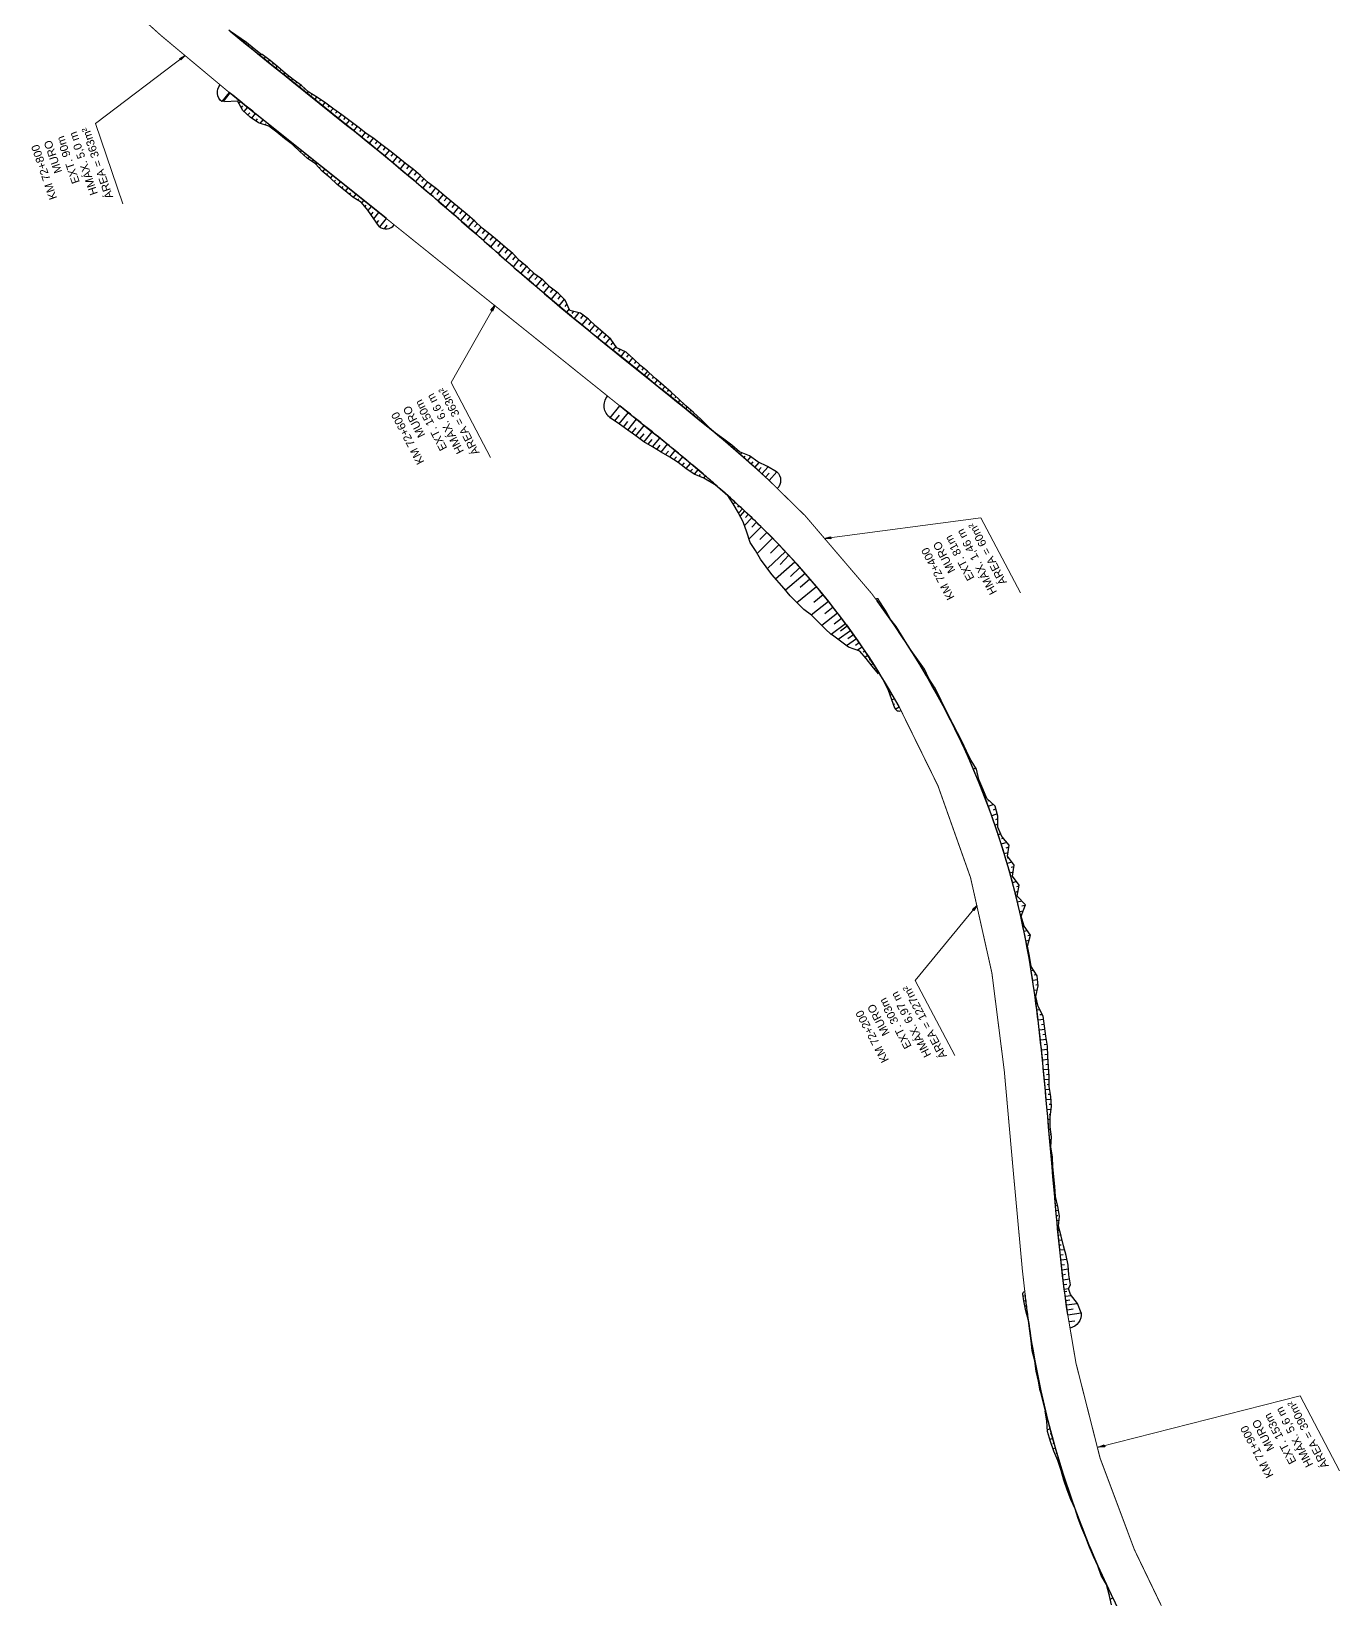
# Model space of a CAD drawing. Header units: metres. Extents: x 288738 to 324331, y 7399322 to 7465117.
# Drawn here: x 301276 to 301930, y 7442102 to 7442886 of the extents above; entities that cross this region are included whole.
import ezdxf

# ---------------------------------------------------------------- set-up
doc = ezdxf.new("R2010")
doc.units = ezdxf.units.M
doc.header["$LTSCALE"] = 10
for name, color, linetype in [('F-HZ-ATERRO-TALUDE', 110, 'Continuous'), ('F-HZ-MUROS', 210, 'Continuous'), ('F-HZ-PIANO-CORTE', 10, 'Continuous'), ('F-HZ-TALUDE', 2, 'Continuous')]:
    doc.layers.add(name, color=color, linetype=linetype)
doc.layers.add('U-HZ-TEXTO-MUROS', color=2, linetype='Continuous', lineweight=0)
doc.styles.add('ARIAL', font='arial.ttf')
doc.styles.add('DIM', font='arial.ttf', dxfattribs={"width": 0.8})
doc.dimstyles.new('U-1_2000', dxfattribs={"dimscale": 2, "dimtxt": 1.5, "dimasz": 0.75, "dimexe": 0.75, "dimexo": 0.75, "dimgap": 0.25, "dimtad": 1, "dimzin": 4, "dimtxsty": 'DIM', "dimblk": 'ARCHTICK', "dimcen": 0.7, "dimdle": 0.75, "dimclrd": 256, "dimclre": 256, "dimclrt": 256, "dimaunit": 1, "dimadec": 3, "dimazin": 2, "dimtfac": 1, "dimtofl": 0, "dimtmove": 0, "dimatfit": 3, "dimldrblk": 'CLOSEDBLANK', "dimfxl": 0, "dimtolj": 1, "dimtzin": 0, "dimlwd": -1, "dimlwe": -1, "dimarcsym": 0})

# ---------------------------------------------------------------- blocks, each defined once
blk = doc.blocks.new('_ArchTick')
at = {"color": 0, "linetype": 'ByBlock', "const_width": 0.15}
blk.add_lwpolyline([(-0.5, -0.5), (0.5, 0.5)], dxfattribs=at)

msp = doc.modelspace()

# ---------------------------------------------------------------- linework, layer by layer
at = {"layer": 'F-HZ-ATERRO-TALUDE', "linetype": 'Continuous', "lineweight": -3}
for p, q in [((301623.029, 7442681.123), (301623.374, 7442681.528)), ((301624.925, 7442679.505), (301625.153, 7442679.77)), ((301626.818, 7442677.879), (301627.336, 7442678.481)), ((301628.707, 7442676.246), (301628.978, 7442676.558)), ((301630.543, 7442674.647), (301631.355, 7442675.577)), ((301632.324, 7442673.086), (301632.991, 7442673.844)), ((301634.126, 7442671.497), (301635.872, 7442673.469)), ((301635.972, 7442669.855), (301636.952, 7442670.954)), ((301637.796, 7442668.223), (301640.043, 7442670.722)), ((301639.573, 7442666.615), (301640.924, 7442668.104)), ((301641.348, 7442665.003), (301644.493, 7442668.444)), ((301644.888, 7442661.745), (301648.843, 7442665.998)), ((301643.129, 7442663.364), (301644.893, 7442665.278)), ((301622.357, 7442655.869), (301622.337, 7442655.847)), ((301624.224, 7442654.207), (301624.219, 7442654.202)), ((301626.078, 7442652.53), (301625.859, 7442652.288)), ((301627.932, 7442650.853), (301627.05, 7442649.887)), ((301629.771, 7442649.159), (301629.067, 7442648.395)), ((301631.609, 7442647.465), (301629.676, 7442645.386)), ((301632.698, 7442646.443), (301630.405, 7442643.991)), ((301636.332, 7442643.009), (301632.656, 7442639.157)), ((301634.521, 7442644.732), (301633.071, 7442643.197)), ((301640.91, 7442638.58), (301634.963, 7442632.516)), ((301638.632, 7442640.806), (301636.25, 7442638.343)), ((301643.794, 7442635.725), (301640.304, 7442632.232)), ((301646.651, 7442632.844), (301638.93, 7442625.263)), ((301649.875, 7442629.523), (301645.614, 7442625.434)), ((301653.061, 7442626.166), (301644.057, 7442617.723)), ((301654.765, 7442624.336), (301650.502, 7442619.615)), ((301662.901, 7442615.278), (301653.172, 7442606.805)), ((301660.345, 7442618.192), (301655.659, 7442613.716)), ((301665.373, 7442612.42), (301660.468, 7442608.201)), ((301671.993, 7442604.462), (301667.34, 7442600.69)), ((301674.579, 7442601.241), (301665.952, 7442594.393)), ((301679.172, 7442595.332), (301671.241, 7442589.276)), ((301676.888, 7442598.297), (301672.75, 7442595.075)), ((301698.862, 7442601.594), (301699.663, 7442602.185)), ((301699.344, 7442600.939), (301700.033, 7442601.445)), ((301700.808, 7442598.921), (301701.11, 7442599.141)), ((301702.273, 7442596.903), (301702.792, 7442597.276)), ((301683.17, 7442590.018), (301676.034, 7442584.755)), ((301681.182, 7442592.684), (301677.39, 7442589.837)), ((301683.977, 7442588.914), (301680.573, 7442586.421)), ((301685.65, 7442586.609), (301679.491, 7442582.165)), ((301688.55, 7442582.536), (301683.605, 7442579.061)), ((301687.107, 7442584.577), (301684.324, 7442582.595)), ((301689.981, 7442580.486), (301688.045, 7442579.144)), ((301691.4, 7442578.427), (301689.031, 7442576.807)), ((301692.804, 7442576.359), (301692.017, 7442575.828)), ((301694.198, 7442574.283), (301692.875, 7442573.403)), ((301695.575, 7442572.197), (301695.018, 7442571.831)), ((301696.943, 7442570.105), (301696.009, 7442569.5)), ((301698.294, 7442568.001), (301697.935, 7442567.772)), ((301699.637, 7442565.892), (301699.152, 7442565.587)), ((301786.106, 7442321.63), (301786.619, 7442321.675)), ((301786.322, 7442319.14), (301786.552, 7442319.16)), ((301787.409, 7442306.687), (301787.846, 7442306.726)), ((301787.628, 7442304.197), (301787.832, 7442304.215)), ((301787.848, 7442301.725), (301788.524, 7442301.785)), ((301788.069, 7442299.257), (301788.576, 7442299.303)), ((301788.294, 7442296.776), (301789.513, 7442296.887)), ((301788.52, 7442294.291), (301789.215, 7442294.355)), ((301788.749, 7442291.835), (301789.805, 7442291.933)), ((301788.979, 7442289.388), (301789.276, 7442289.416)), ((301789.214, 7442286.936), (301790.026, 7442287.014)), ((301789.452, 7442284.48), (301790.066, 7442284.54)), ((301789.697, 7442282.016), (301791.283, 7442282.175)), ((301789.945, 7442279.548), (301790.908, 7442279.647)), ((301790.199, 7442277.094), (301792.544, 7442277.338)), ((301790.456, 7442274.641), (301791.85, 7442274.789)), ((301790.724, 7442272.164), (301793.769, 7442272.496)), ((301790.996, 7442269.678), (301792.616, 7442269.859)), ((301791.279, 7442267.188), (301794.511, 7442267.557)), ((301791.566, 7442264.696), (301793.147, 7442264.881)), ((301791.864, 7442262.205), (301795.061, 7442262.59)), ((301792.166, 7442259.713), (301793.795, 7442259.915)), ((301792.437, 7442257.524), (301794.639, 7442257.802)), ((301792.592, 7442256.321), (301793.781, 7442256.473)), ((301792.904, 7442253.927), (301795.83, 7442254.313)), ((301793.193, 7442251.782), (301795.283, 7442252.064)), ((301793.484, 7442249.628), (301798.917, 7442250.379)), ((301793.832, 7442247.18), (301796.879, 7442247.614)), ((301794.184, 7442244.711), (301800.902, 7442245.695)), ((301774.619, 7442241.844), (301774.513, 7442241.829)), ((301774.67, 7442241.493), (301774.563, 7442241.478)), ((301775.032, 7442239.02), (301774.954, 7442239.008)), ((301775.396, 7442236.546), (301775.192, 7442236.515)), ((301794.668, 7442241.216), (301797.715, 7442241.649)), ((301775.781, 7442234.076), (301775.651, 7442234.055)), ((301776.167, 7442231.606), (301775.85, 7442231.554)), ((301776.577, 7442229.14), (301776.354, 7442229.102)), ((301776.987, 7442226.674), (301776.412, 7442226.574)), ((301777.423, 7442224.212), (301777.221, 7442224.176)), ((301777.859, 7442221.75), (301777.626, 7442221.707)), ((301778.321, 7442219.294), (301778.166, 7442219.264)), ((301778.784, 7442216.837), (301778.383, 7442216.758)), ((301779.272, 7442214.385), (301779.086, 7442214.348)), ((301779.763, 7442211.934), (301779.432, 7442211.865)), ((301780.277, 7442209.487), (301780.096, 7442209.449)), ((301780.794, 7442207.041), (301780.391, 7442206.953)), ((301783.609, 7442194.863), (301783.397, 7442194.81)), ((301784.208, 7442192.435), (301783.621, 7442192.287)), ((301785.451, 7442187.593), (301784.035, 7442187.219)), ((301784.825, 7442190.013), (301784.348, 7442189.89)), ((301786.747, 7442182.763), (301785.316, 7442182.37)), ((301786.094, 7442185.177), (301785.331, 7442184.971)), ((301787.416, 7442180.355), (301786.748, 7442180.167)), ((301788.096, 7442177.949), (301786.857, 7442177.594)), ((301788.79, 7442175.547), (301788.276, 7442175.397)), ((301789.496, 7442173.149), (301788.775, 7442172.934)), ((301790.216, 7442170.755), (301789.943, 7442170.672)), ((301790.949, 7442168.365), (301790.446, 7442168.209)), ((301791.694, 7442165.978), (301791.441, 7442165.898)), ((301792.453, 7442163.596), (301791.887, 7442163.414)), ((301793.223, 7442161.218), (301792.922, 7442161.119)), ((301794.009, 7442158.845), (301793.403, 7442158.643)), ((301794.805, 7442156.475), (301794.52, 7442156.378)), ((301795.617, 7442154.11), (301795.155, 7442153.951)), ((301796.438, 7442151.749), (301796.268, 7442151.689)), ((301797.276, 7442149.394), (301797.093, 7442149.328)), ((301798.122, 7442147.041), (301798.079, 7442147.026)), ((301798.986, 7442144.695), (301798.843, 7442144.642)), ((301799.857, 7442142.352), (301799.76, 7442142.316)), ((301800.747, 7442140.016), (301800.537, 7442139.936)), ((301801.643, 7442137.682), (301801.532, 7442137.639)), ((301802.559, 7442135.356), (301802.352, 7442135.274)), ((301803.479, 7442133.031), (301803.383, 7442132.993)), ((301804.422, 7442130.716), (301804.237, 7442130.641))]:
    msp.add_line(p, q, dxfattribs=at)
for points in [[(301648.211, 7442612.449), (301657.748, 7442621.087)], [(301658.87, 7442600.641), (301668.572, 7442608.629)]]:
    msp.add_lwpolyline(points, dxfattribs=at)
at = {"layer": 'F-HZ-MUROS', "linetype": 'Continuous', "lineweight": -3, "const_width": 0.5}
for points in [[(301375.133, 7442855.639), (301341.034, 7442884.118), (301307.224, 7442914.585)], [(301570.248, 7442699.044), (301535.728, 7442726.736), (301496.726, 7442758.022), (301457.747, 7442789.338), (301453.47, 7442792.769)], [(301698.862, 7442601.594), (301696.212, 7442605.147), (301662.999, 7442644.016), (301644.888, 7442661.745)], [(301772.878, 7442255.048), (301771.519, 7442266.909), (301766.91, 7442316.947), (301762.468, 7442366.641), (301756.268, 7442415.573), (301745.604, 7442463.196), (301729.304, 7442509.133), (301709.861, 7442548.706)], [(301840.999, 7442099.168), (301827.522, 7442127.184), (301810.352, 7442173.004), (301798.31, 7442220.43), (301794.184, 7442244.711)]]:
    msp.add_lwpolyline(points, dxfattribs=at)
at = {"layer": 'F-HZ-PIANO-CORTE'}
for p, q in [((301380.83, 7442882.598), (301380.674, 7442882.407)), ((301382.891, 7442881.171), (301382.456, 7442880.635)), ((301384.888, 7442879.664), (301384.641, 7442879.361)), ((301386.844, 7442878.109), (301386.337, 7442877.483)), ((301388.808, 7442876.563), (301388.544, 7442876.237)), ((301390.777, 7442875.024), (301390.224, 7442874.339)), ((301391.136, 7442874.859), (301390.522, 7442874.098)), ((301393.193, 7442873.428), (301392.831, 7442872.979)), ((301395.175, 7442871.905), (301394.416, 7442870.962)), ((301397.111, 7442870.324), (301396.738, 7442869.859)), ((301399.036, 7442868.728), (301398.313, 7442867.829)), ((301400.941, 7442867.109), (301400.602, 7442866.687)), ((301402.843, 7442865.485), (301402.212, 7442864.699)), ((301404.784, 7442863.909), (301404.473, 7442863.522)), ((301406.735, 7442862.346), (301406.112, 7442861.569)), ((301375.151, 7442855.662), (301371.432, 7442851.053)), ((301375.498, 7442855.382), (301372.091, 7442851.159)), ((301408.78, 7442860.9), (301408.421, 7442860.452)), ((301410.848, 7442859.482), (301410.011, 7442858.44)), ((301412.751, 7442857.859), (301412.356, 7442857.367)), ((301414.614, 7442856.187), (301413.911, 7442855.311)), ((301416.666, 7442854.749), (301416.263, 7442854.248)), ((301379.971, 7442850.28), (301380.704, 7442851.192)), ((301381.196, 7442848.101), (301381.854, 7442848.92)), ((301382.644, 7442846.098), (301384.369, 7442848.247)), ((301418.763, 7442853.367), (301417.811, 7442852.181)), ((301420.865, 7442851.993), (301420.313, 7442851.305)), ((301422.969, 7442850.62), (301421.71, 7442849.052)), ((301424.988, 7442849.142), (301424.324, 7442848.315)), ((301426.988, 7442847.639), (301425.61, 7442845.923)), ((301429.01, 7442846.165), (301428.285, 7442845.261)), ((301384.486, 7442844.407), (301385.4, 7442845.546)), ((301386.394, 7442842.799), (301388.259, 7442845.123)), ((301388.424, 7442841.339), (301389.315, 7442842.45)), ((301390.583, 7442840.144), (301392.103, 7442842.039)), ((301392.98, 7442839.435), (301393.444, 7442840.013)), ((301395.302, 7442838.574), (301395.74, 7442839.12)), ((301431.037, 7442844.697), (301429.51, 7442842.793)), ((301433.047, 7442843.206), (301432.253, 7442842.217)), ((301435.051, 7442841.71), (301433.409, 7442839.664)), ((301437.063, 7442840.223), (301436.21, 7442839.16)), ((301439.077, 7442838.737), (301437.306, 7442836.53)), ((301397.308, 7442837.082), (301397.498, 7442837.319)), ((301399.297, 7442835.568), (301399.637, 7442835.993)), ((301401.211, 7442833.96), (301401.399, 7442834.194)), ((301403.136, 7442832.366), (301403.536, 7442832.864)), ((301405.11, 7442830.832), (301405.298, 7442831.066)), ((301441.053, 7442837.206), (301440.151, 7442836.082)), ((301443.021, 7442835.664), (301441.193, 7442833.386)), ((301445.049, 7442834.196), (301444.091, 7442833.003)), ((301447.09, 7442832.746), (301445.072, 7442830.231)), ((301449.092, 7442831.246), (301448.05, 7442829.947)), ((301407.054, 7442829.262), (301407.434, 7442829.736)), ((301408.869, 7442827.544), (301409.123, 7442827.86)), ((301410.697, 7442825.838), (301411.322, 7442826.617)), ((301412.575, 7442824.188), (301412.922, 7442824.621)), ((301414.489, 7442822.584), (301415.216, 7442823.491)), ((301451.084, 7442829.734), (301448.942, 7442827.065)), ((301453.078, 7442828.225), (301451.975, 7442826.851)), ((301455.072, 7442826.716), (301452.803, 7442823.888)), ((301457.031, 7442825.163), (301455.88, 7442823.729)), ((301458.981, 7442823.599), (301456.654, 7442820.7)), ((301416.561, 7442821.186), (301416.86, 7442821.559)), ((301418.56, 7442819.704), (301419.099, 7442820.376)), ((301420.214, 7442817.829), (301420.617, 7442818.332)), ((301421.908, 7442815.996), (301422.945, 7442817.289)), ((301423.842, 7442814.412), (301424.368, 7442815.068)), ((301460.941, 7442822.047), (301459.758, 7442820.574)), ((301462.903, 7442820.498), (301460.497, 7442817.5)), ((301464.866, 7442818.952), (301463.64, 7442817.424)), ((301466.831, 7442817.406), (301464.331, 7442814.291)), ((301468.754, 7442815.809), (301467.499, 7442814.245)), ((301425.756, 7442812.805), (301426.844, 7442814.161)), ((301427.559, 7442811.074), (301428.173, 7442811.838)), ((301429.384, 7442809.367), (301430.729, 7442811.043)), ((301431.343, 7442807.813), (301432.011, 7442808.646)), ((301433.294, 7442806.251), (301434.629, 7442807.914)), ((301470.667, 7442814.2), (301468.155, 7442811.07)), ((301472.391, 7442812.659), (301471.154, 7442811.118)), ((301474.266, 7442811.003), (301471.825, 7442807.961)), ((301476.222, 7442809.448), (301474.976, 7442807.895)), ((301478.21, 7442807.932), (301475.631, 7442804.719)), ((301435.197, 7442804.63), (301435.887, 7442805.49)), ((301437.132, 7442803.053), (301438.524, 7442804.787)), ((301439.268, 7442801.753), (301439.863, 7442802.495)), ((301441.343, 7442800.382), (301442.389, 7442801.686)), ((301442.968, 7442798.482), (301443.636, 7442799.316)), ((301480.102, 7442806.298), (301478.816, 7442804.696)), ((301481.96, 7442804.621), (301479.428, 7442801.466)), ((301483.887, 7442803.03), (301482.605, 7442801.433)), ((301485.84, 7442801.472), (301483.216, 7442798.202)), ((301487.764, 7442799.878), (301486.435, 7442798.222)), ((301444.576, 7442796.57), (301446.217, 7442798.614)), ((301446.008, 7442794.521), (301447.048, 7442795.817)), ((301447.44, 7442792.471), (301449.96, 7442795.611)), ((301448.872, 7442790.422), (301449.912, 7442791.718)), ((301450.357, 7442788.446), (301453.692, 7442792.591)), ((301489.676, 7442798.269), (301486.995, 7442794.928)), ((301491.584, 7442796.655), (301490.232, 7442794.971)), ((301493.49, 7442795.039), (301490.764, 7442791.643)), ((301495.395, 7442793.423), (301494.02, 7442791.709)), ((301497.301, 7442791.807), (301494.524, 7442788.347)), ((301452.669, 7442787.503), (301454.065, 7442789.242)), ((301499.139, 7442790.107), (301497.769, 7442788.401)), ((301500.949, 7442788.373), (301498.275, 7442785.04)), ((301502.88, 7442786.79), (301501.513, 7442785.086)), ((301504.858, 7442785.265), (301502.016, 7442781.723)), ((301506.798, 7442783.693), (301505.342, 7442781.879)), ((301508.723, 7442782.102), (301505.757, 7442778.406)), ((301510.63, 7442780.488), (301509.131, 7442778.62)), ((301512.53, 7442778.866), (301509.507, 7442775.099)), ((301514.438, 7442777.253), (301512.912, 7442775.351)), ((301516.349, 7442775.643), (301513.267, 7442771.803)), ((301518.149, 7442773.896), (301516.65, 7442772.027)), ((301519.904, 7442772.092), (301517.035, 7442768.517)), ((301521.777, 7442770.434), (301520.35, 7442768.656)), ((301523.697, 7442768.835), (301520.814, 7442765.242)), ((301525.538, 7442767.137), (301524.122, 7442765.373)), ((301527.345, 7442765.397), (301524.601, 7442761.978)), ((301529.299, 7442763.839), (301527.899, 7442762.095)), ((301531.313, 7442762.357), (301528.398, 7442758.725)), ((301533.17, 7442760.678), (301531.735, 7442758.89)), ((301534.96, 7442758.916), (301532.205, 7442755.482)), ((301536.882, 7442757.318), (301535.497, 7442755.592)), ((301538.859, 7442755.789), (301536.02, 7442752.251)), ((301540.703, 7442754.093), (301539.317, 7442752.367)), ((301542.49, 7442752.326), (301539.845, 7442749.031)), ((301543.845, 7442750.022), (301542.803, 7442748.723)), ((301545.017, 7442747.489), (301543.679, 7442745.822)), ((301547.234, 7442746.258), (301546.417, 7442745.24)), ((301549.894, 7442745.579), (301547.523, 7442742.623)), ((301552.059, 7442744.283), (301550.754, 7442742.656)), ((301554.015, 7442742.726), (301551.375, 7442739.436)), ((301555.896, 7442741.076), (301554.601, 7442739.462)), ((301557.745, 7442739.386), (301555.237, 7442736.26)), ((301559.619, 7442737.726), (301558.395, 7442736.202)), ((301561.502, 7442736.079), (301559.107, 7442733.095)), ((301563.391, 7442734.439), (301562.219, 7442732.978)), ((301565.283, 7442732.803), (301562.987, 7442729.941)), ((301566.876, 7442730.793), (301565.903, 7442729.581)), ((301568.341, 7442728.624), (301566.876, 7442726.798)), ((301570.414, 7442727.212), (301569.619, 7442726.222)), ((301572.744, 7442726.122), (301570.773, 7442723.666)), ((301574.749, 7442724.626), (301573.736, 7442723.363)), ((301576.615, 7442722.957), (301574.673, 7442720.536)), ((301578.467, 7442721.27), (301577.545, 7442720.121)), ((301580.312, 7442719.575), (301578.572, 7442717.407)), ((301582.189, 7442717.919), (301581.355, 7442716.881)), ((301584.079, 7442716.28), (301582.472, 7442714.278)), ((301585.28, 7442715.22), (301583.72, 7442713.276)), ((301587.155, 7442713.561), (301586.412, 7442712.636)), ((301589.027, 7442711.899), (301587.62, 7442710.146)), ((301590.894, 7442710.23), (301590.231, 7442709.405)), ((301592.77, 7442708.573), (301591.518, 7442707.015)), ((301594.666, 7442706.94), (301594.066, 7442706.194)), ((301596.546, 7442705.286), (301595.413, 7442703.88)), ((301565.506, 7442692.974), (301570.346, 7442699.006)), ((301598.392, 7442703.59), (301597.875, 7442702.95)), ((301600.241, 7442701.898), (301599.303, 7442700.739)), ((301602.096, 7442700.214), (301601.671, 7442699.689)), ((301603.949, 7442698.527), (301603.186, 7442697.589)), ((301567.784, 7442691.477), (301570.123, 7442694.392)), ((301570.031, 7442689.932), (301574.584, 7442695.605)), ((301572.162, 7442688.4), (301574.395, 7442691.181)), ((301574.29, 7442686.865), (301578.673, 7442692.32)), ((301605.796, 7442696.834), (301605.46, 7442696.422)), ((301607.646, 7442695.144), (301607.061, 7442694.428)), ((301609.501, 7442693.46), (301609.247, 7442693.152)), ((301611.334, 7442691.751), (301610.925, 7442691.255)), ((301613.114, 7442689.979), (301612.982, 7442689.82)), ((301576.338, 7442685.424), (301578.48, 7442688.088)), ((301578.385, 7442683.982), (301582.573, 7442689.182)), ((301580.403, 7442682.507), (301582.462, 7442685.059)), ((301582.426, 7442681.038), (301586.47, 7442686.04)), ((301584.577, 7442679.765), (301586.487, 7442682.122)), ((301586.728, 7442678.491), (301590.324, 7442682.916)), ((301614.923, 7442688.243), (301614.775, 7442688.066)), ((301616.809, 7442686.601), (301616.752, 7442686.533)), ((301588.858, 7442677.182), (301590.555, 7442679.264)), ((301590.989, 7442675.875), (301594.178, 7442679.775)), ((301593.143, 7442674.605), (301594.619, 7442676.404)), ((301595.296, 7442673.334), (301598.011, 7442676.631)), ((301597.402, 7442671.987), (301598.666, 7442673.515)), ((301599.504, 7442670.634), (301601.849, 7442673.457)), ((301601.5, 7442669.129), (301602.636, 7442670.49)), ((301603.499, 7442667.629), (301605.695, 7442670.245)), ((301605.556, 7442666.207), (301606.58, 7442667.421)), ((301607.632, 7442664.822), (301609.505, 7442667.029)), ((301609.943, 7442663.867), (301610.632, 7442664.674)), ((301612.252, 7442662.91), (301613.132, 7442663.935)), ((301614.413, 7442661.652), (301614.704, 7442661.989)), ((301616.573, 7442660.394), (301616.855, 7442660.718)), ((301705.664, 7442592.178), (301705.624, 7442592.15)), ((301707.219, 7442590.213), (301707.131, 7442590.152)), ((301708.725, 7442588.212), (301708.456, 7442588.029)), ((301710.067, 7442586.099), (301709.958, 7442586.026)), ((301711.397, 7442583.98), (301711.238, 7442583.875)), ((301712.68, 7442581.831), (301712.643, 7442581.806)), ((301719.676, 7442571.456), (301719.285, 7442571.217)), ((301721.149, 7442569.421), (301720.862, 7442569.248)), ((301722.623, 7442567.384), (301721.866, 7442566.934)), ((301723.644, 7442565.079), (301723.387, 7442564.928)), ((301703.539, 7442558.995), (301703.666, 7442559.071)), ((301704.631, 7442556.745), (301705.079, 7442557.012)), ((301724.663, 7442562.776), (301724.395, 7442562.621)), ((301726.02, 7442560.67), (301725.827, 7442560.56)), ((301727.394, 7442558.571), (301726.873, 7442558.279)), ((301727.751, 7442557.984), (301727.207, 7442557.679)), ((301705.468, 7442554.39), (301705.895, 7442554.641)), ((301706.3, 7442552.033), (301707.569, 7442552.766)), ((301707.118, 7442549.717), (301707.546, 7442549.968)), ((301708.014, 7442547.405), (301709.953, 7442548.517)), ((301728.955, 7442555.789), (301728.687, 7442555.641)), ((301730.136, 7442553.581), (301729.626, 7442553.303)), ((301731.17, 7442551.295), (301730.99, 7442551.198)), ((301732.211, 7442549.014), (301731.993, 7442548.899)), ((301733.332, 7442546.778), (301733.241, 7442546.731)), ((301734.455, 7442544.543), (301734.308, 7442544.467)), ((301735.622, 7442542.33), (301735.53, 7442542.284)), ((301736.788, 7442540.117), (301736.569, 7442540.007)), ((301737.881, 7442537.867), (301737.777, 7442537.816)), ((301738.974, 7442535.617), (301738.776, 7442535.521)), ((301740.167, 7442533.415), (301740.01, 7442533.34)), ((301741.366, 7442531.214), (301740.929, 7442531.008)), ((301742.379, 7442528.924), (301742.179, 7442528.832)), ((301743.372, 7442526.627), (301743.028, 7442526.47)), ((301744.538, 7442524.408), (301744.295, 7442524.299)), ((301745.734, 7442522.199), (301745.073, 7442521.908)), ((301746.981, 7442520.011), (301746.526, 7442519.813)), ((301748.242, 7442517.824), (301747.064, 7442517.321)), ((301748.993, 7442515.42), (301748.514, 7442515.219)), ((301749.588, 7442512.954), (301748.999, 7442512.711)), ((301750.465, 7442510.608), (301750.204, 7442510.502)), ((301751.451, 7442508.306), (301750.88, 7442508.078)), ((301752.406, 7442505.991), (301752.102, 7442505.872)), ((301753.346, 7442503.67), (301752.705, 7442503.423)), ((301754.999, 7442501.619), (301754.297, 7442501.353)), ((301757.084, 7442499.717), (301754.475, 7442498.747)), ((301758.965, 7442495.044), (301756.189, 7442494.05)), ((301758.33, 7442497.493), (301756.834, 7442496.947)), ((301759.284, 7442489.829), (301757.847, 7442489.333)), ((301759.268, 7442492.483), (301758.146, 7442492.088)), ((301759.776, 7442487.346), (301759.216, 7442487.157)), ((301760.766, 7442485.033), (301759.449, 7442484.597)), ((301763.799, 7442480.735), (301760.994, 7442479.841)), ((301762.077, 7442482.822), (301761.153, 7442482.522)), ((301764.71, 7442478.382), (301763.228, 7442477.92)), ((301764.376, 7442475.647), (301762.482, 7442475.068)), ((301766.321, 7442470.981), (301763.913, 7442470.277)), ((301764.72, 7442473.128), (301763.963, 7442472.902)), ((301766.887, 7442465.917), (301765.288, 7442465.47)), ((301767.311, 7442468.649), (301765.961, 7442468.263)), ((301766.992, 7442463.344), (301766.474, 7442463.203)), ((301768.619, 7442461.184), (301766.604, 7442460.647)), ((301769.317, 7442456.177), (301767.864, 7442455.808)), ((301769.805, 7442458.897), (301768.526, 7442458.563)), ((301769.243, 7442453.574), (301768.86, 7442453.479)), ((301771.27, 7442451.487), (301769.065, 7442450.955)), ((301771.92, 7442446.478), (301770.209, 7442446.087)), ((301772.947, 7442449.299), (301771.298, 7442448.911)), ((301771.022, 7442443.707), (301770.893, 7442443.678)), ((301771.686, 7442441.291), (301771.294, 7442441.206)), ((301772.376, 7442438.879), (301772.099, 7442438.821)), ((301773.984, 7442436.652), (301772.32, 7442436.313)), ((301774.852, 7442431.709), (301773.292, 7442431.408)), ((301775.601, 7442434.415), (301774.21, 7442434.139)), ((301774.063, 7442429.009), (301773.914, 7442428.981)), ((301774.51, 7442426.548), (301774.212, 7442426.494)), ((301775.036, 7442424.101), (301774.846, 7442424.067)), ((301775.414, 7442421.627), (301775.08, 7442421.57)), ((301775.775, 7442419.151), (301775.638, 7442419.128)), ((301777.106, 7442416.832), (301775.901, 7442416.638)), ((301779.103, 7442412.068), (301776.676, 7442411.698)), ((301778.598, 7442414.53), (301777.448, 7442414.35)), ((301779.401, 7442409.574), (301778.225, 7442409.4)), ((301779.003, 7442406.981), (301777.408, 7442406.752)), ((301778.425, 7442404.37), (301778.094, 7442404.324)), ((301778.703, 7442401.882), (301778.1, 7442401.8)), ((301779.248, 7442399.43), (301778.84, 7442399.376)), ((301780.284, 7442397.04), (301778.755, 7442396.843)), ((301782.128, 7442392.217), (301779.375, 7442391.882)), ((301781.501, 7442394.667), (301780.286, 7442394.515)), ((301782.842, 7442387.249), (301779.963, 7442386.917)), ((301782.51, 7442389.736), (301781.092, 7442389.568)), ((301783.151, 7442384.76), (301781.7, 7442384.596)), ((301783.505, 7442382.276), (301780.524, 7442381.948)), ((301784.082, 7442377.294), (301781.058, 7442376.977)), ((301783.882, 7442379.794), (301782.338, 7442379.629)), ((301784.332, 7442372.281), (301781.569, 7442372.003)), ((301784.182, 7442374.785), (301782.749, 7442374.637)), ((301784.51, 7442369.781), (301783.164, 7442369.648)), ((301784.694, 7442367.282), (301782.06, 7442367.027)), ((301784.961, 7442362.277), (301782.534, 7442362.05)), ((301784.881, 7442364.784), (301783.59, 7442364.662)), ((301785.204, 7442357.272), (301782.995, 7442357.071)), ((301785.869, 7442352.308), (301783.444, 7442352.091)), ((301784.969, 7442359.764), (301783.867, 7442359.662)), ((301785.601, 7442354.796), (301784.411, 7442354.689)), ((301785.91, 7442347.289), (301783.885, 7442347.111)), ((301785.546, 7442344.746), (301784.825, 7442344.683)), ((301786.044, 7442349.812), (301784.855, 7442349.706)), ((301785.416, 7442342.225), (301784.321, 7442342.13)), ((301785.659, 7442337.227), (301784.755, 7442337.149)), ((301785.463, 7442339.72), (301785, 7442339.68)), ((301785.985, 7442332.237), (301785.188, 7442332.168)), ((301785.969, 7442334.745), (301785.47, 7442334.702)), ((301785.78, 7442329.71), (301785.592, 7442329.693)), ((301771.831, 7442254.057), (301772.412, 7442254.131)), ((301772.235, 7442251.59), (301773.299, 7442251.729)), ((301772.739, 7442249.141), (301773.179, 7442249.2)), ((301773.242, 7442246.692), (301773.939, 7442246.789)), ((301807.258, 7442123.354), (301807.357, 7442123.397)), ((301808.348, 7442121.104), (301808.449, 7442121.148)), ((301809.397, 7442118.837), (301809.421, 7442118.848)), ((301810.204, 7442116.471), (301810.459, 7442116.585)), ((301811.051, 7442114.123), (301811.263, 7442114.219)), ((301812.293, 7442111.954), (301812.515, 7442112.055)), ((301813.517, 7442109.776), (301813.536, 7442109.785)), ((301814.212, 7442107.375), (301814.611, 7442107.563)), ((301814.907, 7442104.973), (301815.286, 7442105.155)), ((301815.432, 7442102.529), (301816.726, 7442103.157))]:
    msp.add_line(p, q, dxfattribs=at)
at = {"layer": 'F-HZ-TALUDE', "linetype": 'Continuous', "lineweight": -3}
for p, q in [((301372.771, 7442851.27), (301371.432, 7442851.053)), ((301655.522, 7442604.002), (301652.489, 7442607.62)), ((301786.814, 7442318.68), (301786.49, 7442323.67))]:
    msp.add_line(p, q, dxfattribs=at)
for points in [[(301644.895, 7442661.739), (301642.485, 7442663.967), (301640.064, 7442666.179), (301637.632, 7442668.376), (301635.19, 7442670.559), (301632.74, 7442672.728), (301630.28, 7442674.883), (301627.813, 7442677.026), (301625.338, 7442679.156), (301622.856, 7442681.275), (301620.369, 7442683.383), (301617.875, 7442685.481), (301615.377, 7442687.568), (301612.874, 7442689.647), (301610.367, 7442691.717), (301607.857, 7442693.779), (301605.343, 7442695.834), (301602.828, 7442697.882), (301600.311, 7442699.925), (301597.792, 7442701.962), (301595.273, 7442703.994), (301592.755, 7442706.021), (301590.236, 7442708.046), (301587.717, 7442710.068), (301585.2, 7442712.088), (301569.601, 7442724.606, -0.0126794), (301502.188, 7442781.572, 0.0126794), (301434.038, 7442839.16), (301403.398, 7442863.747), (301400.795, 7442865.836), (301398.194, 7442867.924), (301395.597, 7442870.011), (301393.003, 7442872.098), (301390.417, 7442874.183), (301387.833, 7442876.27), (301385.254, 7442878.359), (301382.68, 7442880.45), (301380.112, 7442882.544), (301377.551, 7442884.641), (301374.997, 7442886.741)], [(301453.482, 7442792.785), (301388.161, 7442845.202, -0.0003333), (301377.757, 7442853.562, -0.0003333), (301375.151, 7442855.662, -0.0003333)], [(301709.88, 7442548.714, 0.065355), (301647.445, 7442632.042, 0.0055879), (301640.782, 7442638.713, 0.0052126), (301633.465, 7442645.731, 0.0044398), (301626.587, 7442652.076, 0.0040451), (301618.897, 7442658.933, 0.0032453), (301611.936, 7442664.96, 0.002842), (301603.878, 7442671.767, 0.0020318), (301597.094, 7442677.385, 0.0016258), (301588.536, 7442684.368, 0.000813), (301583.375, 7442688.537, 0.0004065), (301572.996, 7442696.88), (301570.268, 7442699.069)], [(301794.184, 7442244.711), (301794.056, 7442245.58), (301793.631, 7442248.56), (301793.22, 7442251.544), (301792.822, 7442254.532), (301792.437, 7442257.524), (301792.064, 7442260.519), (301791.703, 7442263.518), (301791.352, 7442266.52), (301791.011, 7442269.525), (301790.68, 7442272.533), (301790.358, 7442275.545), (301790.044, 7442278.559), (301789.738, 7442281.577), (301789.439, 7442284.597), (301789.146, 7442287.619), (301788.859, 7442290.645), (301788.577, 7442293.672), (301788.299, 7442296.703), (301788.025, 7442299.735), (301787.754, 7442302.773), (301787.485, 7442305.809), (301787.219, 7442308.849), (301786.953, 7442311.89), (301786.688, 7442314.933), (301784.606, 7442338.856), (301784.326, 7442342.071), (301784.045, 7442345.287), (301783.763, 7442348.506), (301783.477, 7442351.729), (301783.188, 7442354.953), (301782.895, 7442358.179), (301782.596, 7442361.407), (301782.292, 7442364.636), (301781.981, 7442367.868), (301781.662, 7442371.101), (301781.335, 7442374.335), (301780.999, 7442377.571), (301780.652, 7442380.809), (301780.294, 7442384.047), (301779.925, 7442387.287), (301779.543, 7442390.528), (301779.148, 7442393.769), (301778.738, 7442397.011), (301778.314, 7442400.254), (301777.873, 7442403.497), (301777.416, 7442406.74), (301776.941, 7442409.983), (301776.448, 7442413.225), (301775.936, 7442416.467), (301775.404, 7442419.708), (301774.851, 7442422.948), (301774.276, 7442426.186), (301773.68, 7442429.422), (301773.06, 7442432.657), (301772.416, 7442435.889), (301771.75, 7442439.109, 0.107352), (301698.862, 7442601.594, 0.107352)], [(301826.648, 7442083.907, -0.0812976), (301777.431, 7442224.126, -0.0041078), (301776.12, 7442231.894, -0.0038238), (301774.849, 7442240.237, -0.0032469), (301773.789, 7442247.918, -0.0025009), (301772.888, 7442255.049, -0.0025009)]]:
    msp.add_lwpolyline(points, format="xyb", dxfattribs=at)
for points in [[(301375.52, 7442886.311), (301379.35, 7442883.168), (301383.195, 7442880.032), (301387.053, 7442876.902), (301390.224, 7442874.339), (301390.923, 7442873.775), (301394.802, 7442870.65), (301398.691, 7442867.525), (301402.586, 7442864.398), (301406.486, 7442861.269), (301433.783, 7442839.364), (301437.679, 7442836.23), (301441.566, 7442833.085), (301445.444, 7442829.928), (301449.313, 7442826.761), (301453.173, 7442823.582), (301457.025, 7442820.393), (301460.867, 7442817.192), (301464.701, 7442813.98), (301468.155, 7442811.07), (301468.525, 7442810.758), (301472.341, 7442807.524), (301476.148, 7442804.279), (301479.946, 7442801.023), (301483.735, 7442797.755), (301487.515, 7442794.477), (301491.286, 7442791.188), (301495.048, 7442787.887), (301498.802, 7442784.576), (301502.546, 7442781.253), (301506.292, 7442777.932), (301510.048, 7442774.623), (301513.812, 7442771.325), (301517.585, 7442768.038), (301521.367, 7442764.762), (301525.159, 7442761.498), (301528.959, 7442758.245), (301532.768, 7442755.003), (301536.586, 7442751.772), (301540.414, 7442748.553), (301544.25, 7442745.344), (301548.095, 7442742.147), (301551.949, 7442738.961), (301555.813, 7442735.787), (301559.685, 7442732.623), (301563.566, 7442729.471), (301567.456, 7442726.33), (301571.355, 7442723.199), (301583.054, 7442713.811), (301586.954, 7442710.681), (301590.857, 7442707.547), (301594.761, 7442704.406), (301598.666, 7442701.255), (301602.568, 7442698.093), (301606.466, 7442694.916), (301610.359, 7442691.723), (301614.242, 7442688.51)], [(301618.207, 7442685.385), (301614.399, 7442688.699), (301610.811, 7442692.272), (301607.075, 7442695.661), (301603.359, 7442699.067), (301599.632, 7442702.451), (301595.927, 7442705.854), (301592.127, 7442709.128), (301588.389, 7442712.469), (301584.639, 7442715.787), (301584.079, 7442716.28), (301580.863, 7442719.069), (301577.172, 7442722.459), (301573.44, 7442725.797), (301568.778, 7442727.977), (301565.848, 7442732.314), (301562.064, 7442735.588), (301558.297, 7442738.883), (301554.598, 7442742.262), (301550.686, 7442745.376), (301545.366, 7442746.735), (301543.021, 7442751.801), (301539.446, 7442755.335), (301535.49, 7442758.395), (301531.908, 7442761.92), (301527.877, 7442764.886), (301524.26, 7442768.367), (301520.416, 7442771.566), (301516.903, 7442775.177), (301513.077, 7442778.398), (301509.273, 7442781.647), (301505.419, 7442784.833), (301501.458, 7442787.886), (301497.833, 7442791.357), (301494.017, 7442794.592), (301490.203, 7442797.827), (301486.375, 7442801.046), (301482.466, 7442804.164), (301478.749, 7442807.52), (301474.773, 7442810.555), (301471.022, 7442813.869), (301470.667, 7442814.2), (301467.21, 7442817.108), (301463.281, 7442820.2), (301459.356, 7442823.298), (301455.456, 7442826.427), (301451.466, 7442829.444), (301447.482, 7442832.468), (301443.398, 7442835.368), (301439.463, 7442838.452), (301435.436, 7442841.423), (301431.426, 7442844.415), (301427.371, 7442847.351), (301423.372, 7442850.357), (301419.165, 7442853.102), (301414.971, 7442855.866), (301411.244, 7442859.21), (301407.109, 7442862.046), (301403.208, 7442865.173), (301399.408, 7442868.419), (301395.569, 7442871.603), (301391.618, 7442874.638), (301390.777, 7442875.024), (301387.565, 7442877.535), (301383.678, 7442880.626), (301375.805, 7442886.077)], [(301375.151, 7442855.662), (301375.855, 7442855.094), (301379.76, 7442851.951), (301383.664, 7442848.813), (301387.565, 7442845.68), (301391.465, 7442842.551), (301453.482, 7442792.785)], [(301450.135, 7442788.614), (301444.456, 7442796.742), (301441.149, 7442800.609), (301436.841, 7442803.23), (301433.033, 7442806.473), (301429.115, 7442809.58), (301425.494, 7442813.057), (301421.627, 7442816.227), (301418.271, 7442820.033), (301414.112, 7442822.839), (301410.351, 7442826.141), (301406.708, 7442829.59), (301402.76, 7442832.659), (301398.93, 7442835.876), (301394.916, 7442838.862), (301389.735, 7442840.395), (301385.671, 7442843.319), (301381.977, 7442846.712), (301379.332, 7442851.418)], [(301570.268, 7442699.069), (301570.849, 7442698.602), (301574.748, 7442695.473), (301578.642, 7442692.345), (301582.528, 7442689.218), (301586.407, 7442686.091), (301590.272, 7442682.958), (301594.125, 7442679.818), (301597.963, 7442676.671), (301601.783, 7442673.511), (301605.584, 7442670.338), (301609.364, 7442667.149), (301613.122, 7442663.944)], [(301618.513, 7442659.264), (301612.241, 7442662.917), (301607.453, 7442664.896), (301603.38, 7442667.711), (301599.436, 7442670.686), (301595.243, 7442673.368), (301590.93, 7442675.91), (301586.671, 7442678.526), (301582.355, 7442681.08), (301578.338, 7442684.016), (301574.257, 7442686.888), (301570.205, 7442689.812), (301566.074, 7442692.652), (301565.417, 7442693.024)], [(301644.895, 7442661.739), (301644.888, 7442661.745), (301644.767, 7442661.857), (301641.024, 7442665.301), (301637.258, 7442668.71), (301633.467, 7442672.084), (301629.655, 7442675.426), (301625.825, 7442678.737), (301621.978, 7442682.02), (301618.117, 7442685.278), (301614.242, 7442688.51)], [(301648.843, 7442665.998), (301648.652, 7442666.038), (301644.1, 7442668.671), (301639.369, 7442671.063), (301635.137, 7442673.975), (301630.209, 7442676.062), (301626.332, 7442679.327), (301622.263, 7442682.356)], [(301613.122, 7442663.944), (301616.855, 7442660.718), (301620.56, 7442657.469), (301624.235, 7442654.197), (301627.881, 7442650.9), (301631.492, 7442647.574), (301631.609, 7442647.465), (301635.068, 7442644.218), (301638.606, 7442640.831), (301642.105, 7442637.412), (301645.562, 7442633.958), (301648.973, 7442630.468), (301652.341, 7442626.939), (301655.665, 7442623.369), (301658.946, 7442619.759), (301662.182, 7442616.109), (301665.373, 7442612.42), (301668.52, 7442608.692), (301671.62, 7442604.926), (301674.675, 7442601.123), (301677.682, 7442597.283), (301680.643, 7442593.406), (301683.17, 7442590.018), (301683.556, 7442589.493), (301686.422, 7442585.545), (301689.239, 7442581.563), (301692.007, 7442577.547), (301694.726, 7442573.497), (301697.395, 7442569.414), (301700.015, 7442565.299)], [(301646.227, 7442614.688), (301643.456, 7442618.564), (301640.584, 7442622.364), (301638.152, 7442626.627), (301635.534, 7442630.762), (301633.856, 7442635.919), (301631.985, 7442640.965), (301629.676, 7442645.386), (301629.587, 7442645.524), (301627.014, 7442649.949), (301624.231, 7442654.192), (301620.487, 7442657.387)], [(301699.596, 7442565.036), (301696.521, 7442568.85), (301693.5, 7442572.684), (301690.289, 7442576.378), (301684.592, 7442578.318), (301680.565, 7442581.349), (301676.587, 7442584.37), (301676.034, 7442584.755), (301672.939, 7442587.596), (301669.525, 7442590.974), (301666.072, 7442594.3), (301662.218, 7442597.281)], [(301702.273, 7442596.903), (301699.268, 7442601.043), (301698.862, 7442601.594)], [(301702.792, 7442597.276), (301699.962, 7442601.554), (301699.663, 7442602.185)], [(301786.366, 7442318.641), (301784.632, 7442338.565), (301784.197, 7442343.549), (301783.76, 7442348.538), (301783.315, 7442353.533), (301782.862, 7442358.532), (301782.396, 7442363.536), (301781.914, 7442368.545), (301781.414, 7442373.557), (301780.891, 7442378.573), (301780.345, 7442383.592), (301779.769, 7442388.614), (301779.164, 7442393.638), (301778.522, 7442398.663), (301777.846, 7442403.69), (301777.127, 7442408.716), (301776.366, 7442413.742), (301775.558, 7442418.766), (301774.702, 7442423.787), (301773.793, 7442428.806), (301772.828, 7442433.818), (301771.809, 7442438.826), (301770.727, 7442443.826), (301769.584, 7442448.812), (301768.38, 7442453.784), (301767.115, 7442458.742), (301765.79, 7442463.683), (301764.405, 7442468.608), (301762.96, 7442473.515), (301761.455, 7442478.405), (301759.891, 7442483.275), (301758.267, 7442488.127), (301756.585, 7442492.958), (301754.843, 7442497.768), (301753.043, 7442502.557), (301751.185, 7442507.323), (301749.269, 7442512.067), (301747.295, 7442516.786), (301745.264, 7442521.482), (301743.175, 7442526.152), (301741.03, 7442530.796), (301738.828, 7442535.414), (301736.57, 7442540.004), (301734.257, 7442544.567), (301731.888, 7442549.101), (301729.463, 7442553.606), (301726.984, 7442558.081), (301726.873, 7442558.279), (301724.451, 7442562.526), (301721.863, 7442566.939), (301719.222, 7442571.32), (301716.528, 7442575.669), (301713.781, 7442579.985), (301710.982, 7442584.267), (301708.13, 7442588.514), (301705.227, 7442592.727), (301702.273, 7442596.903)], [(301713.782, 7442579.985), (301711.157, 7442584.383), (301708.412, 7442588.706), (301705.229, 7442592.728)], [(301785.691, 7442328.62), (301786.102, 7442333.674), (301785.483, 7442338.639), (301785.389, 7442343.653), (301786.118, 7442348.746), (301785.768, 7442353.753), (301784.972, 7442358.726), (301784.956, 7442363.778), (301784.579, 7442368.805), (301784.22, 7442373.843), (301784.017, 7442378.906), (301783.256, 7442383.917), (301782.631, 7442388.95), (301781.858, 7442393.972), (301779.392, 7442398.777), (301778.289, 7442403.751), (301779.462, 7442409.059), (301778.857, 7442414.13), (301775.824, 7442418.81), (301775.089, 7442423.855), (301774.015, 7442428.847), (301775.631, 7442434.373), (301772.334, 7442438.936), (301770.974, 7442443.881), (301773.069, 7442449.634), (301768.911, 7442453.916), (301769.909, 7442459.472), (301766.575, 7442463.898), (301767.44, 7442469.481), (301764.161, 7442473.877), (301764.842, 7442479.47), (301761.317, 7442483.743), (301759.293, 7442488.477), (301759.259, 7442493.908), (301757.96, 7442498.918), (301753.696, 7442502.807), (301751.772, 7442507.556), (301749.754, 7442512.266), (301748.536, 7442517.314), (301745.957, 7442521.787), (301743.511, 7442526.304), (301741.479, 7442531.007), (301739.026, 7442535.51), (301736.79, 7442540.114), (301734.403, 7442544.642), (301732.108, 7442549.218), (301729.994, 7442553.896), (301727.529, 7442558.388), (301727.394, 7442558.571), (301724.708, 7442562.674), (301722.621, 7442567.389), (301715.879, 7442576.699)], [(301709.879, 7442548.716), (301707.569, 7442552.766), (301705.102, 7442556.974), (301702.584, 7442561.152), (301700.015, 7442565.299)], [(301707.746, 7442547.912), (301704.65, 7442556.706), (301702.513, 7442561.109)], [(301794.184, 7442244.711), (301793.501, 7442249.499), (301792.842, 7442254.385), (301792.437, 7442257.524), (301792.218, 7442259.281), (301791.625, 7442264.186), (301791.06, 7442269.1), (301790.521, 7442274.022), (301790.004, 7442278.953), (301789.509, 7442283.89), (301789.03, 7442288.836), (301788.566, 7442293.788), (301788.114, 7442298.747), (301787.671, 7442303.712), (301787.233, 7442308.683), (301786.799, 7442313.66), (301786.366, 7442318.641)], [(301800.902, 7442245.695), (301799.008, 7442250.262), (301795.5, 7442254.733), (301794.639, 7442257.802), (301795.486, 7442259.687), (301794.773, 7442264.557), (301794.344, 7442269.468), (301793.421, 7442274.332), (301792.012, 7442279.158), (301790.836, 7442284.021), (301789.521, 7442288.882), (301789.989, 7442293.919), (301789.199, 7442298.844), (301788.073, 7442303.747), (301787.694, 7442308.723)], [(301773.242, 7442246.692), (301772.217, 7442251.682), (301771.694, 7442254.898)], [(301780.89, 7442206.591), (301779.831, 7442211.594), (301778.827, 7442216.609), (301777.88, 7442221.631), (301776.989, 7442226.658), (301776.153, 7442231.688), (301775.369, 7442236.721), (301774.631, 7442241.755), (301774.619, 7442241.844), (301773.939, 7442246.789), (301773.287, 7442251.822), (301772.888, 7442255.049)], [(301780.479, 7442206.501), (301779.506, 7442211.527), (301778.418, 7442216.528), (301777.656, 7442221.59), (301776.414, 7442226.557), (301775.841, 7442231.637), (301775.169, 7442236.69), (301774.53, 7442241.74), (301774.513, 7442241.829)], [(301805.284, 7442128.596), (301803.356, 7442133.333), (301801.481, 7442138.091), (301799.659, 7442142.87), (301797.89, 7442147.669), (301796.175, 7442152.487), (301794.513, 7442157.324), (301792.905, 7442162.179), (301791.351, 7442167.051), (301789.852, 7442171.941), (301788.407, 7442176.847), (301787.016, 7442181.769), (301785.681, 7442186.705), (301784.4, 7442191.657), (301783.175, 7442196.622), (301782.004, 7442201.6), (301780.89, 7442206.591)], [(301805.107, 7442128.523), (301803.163, 7442133.255), (301801.257, 7442138.004), (301799.47, 7442142.799), (301797.821, 7442147.644), (301795.786, 7442152.351), (301793.905, 7442157.118), (301792.303, 7442161.983), (301790.873, 7442166.901), (301789.285, 7442171.77), (301787.213, 7442176.502), (301785.624, 7442181.382), (301784.095, 7442186.284), (301783.761, 7442191.494), (301782.868, 7442196.548)], [(301805.284, 7442128.596), (301807.265, 7442123.88), (301809.298, 7442119.187), (301811.382, 7442114.517), (301813.519, 7442109.871), (301815.707, 7442105.248), (301817.946, 7442100.651)], [(301816.029, 7442099.707), (301814.935, 7442104.879), (301813.493, 7442109.859), (301810.94, 7442114.317), (301809.28, 7442119.18), (301807.048, 7442123.788)]]:
    msp.add_lwpolyline(points, dxfattribs=at)
at = {"layer": 'F-HZ-TALUDE'}
for points in [[(301371.432, 7442851.053, -0.4191476), (301370.61, 7442859.417, 3.9572543)], [(301450.135, 7442788.614, 0.4142715), (301457.625, 7442789.436, 3.9212321)], [(301565.506, 7442692.974, -0.4167918), (301564.215, 7442703.884, 0.0123787)], [(301648.843, 7442665.998, -0.4222031), (301649.045, 7442657.676, 20.3269076)], [(301699.663, 7442602.185, 0.4284616), (301698.233, 7442602.365, -2.5014074)], [(301707.715, 7442548, 0.4608756), (301710.893, 7442546.697, -4.9238941)], [(301771.708, 7442254.816, -0.4744965), (301772.742, 7442256.234, -0.355538)], [(301800.902, 7442245.695, -0.3963494), (301795.321, 7442238.017, 18.9842356)]]:
    msp.add_lwpolyline(points, format="xyb", dxfattribs=at)
at = {"layer": 'F-HZ-TALUDE', "elevation": 700}
msp.add_lwpolyline([(301372.739, 7442851.21), (301379.332, 7442851.418)], dxfattribs=at)
at = {"layer": 'F-HZ-TALUDE'}
for points in [[(301622.263, 7442682.356), (301618.207, 7442685.385)], [(301652.489, 7442607.62), (301646.227, 7442614.688)], [(301655.522, 7442604.002), (301662.218, 7442597.281)], [(301702.792, 7442597.276), (301705.227, 7442592.727)], [(301786.49, 7442323.67), (301785.691, 7442328.62)], [(301787.694, 7442308.723), (301786.814, 7442318.68)], [(301774.513, 7442241.829), (301773.242, 7442246.692)], [(301780.479, 7442206.501), (301782.868, 7442196.548)], [(301807.048, 7442123.788), (301805.107, 7442128.523)]]:
    msp.add_lwpolyline(points, dxfattribs=at)

# ---------------------------------------------------------------- texts
at = {"layer": 'U-HZ-TEXTO-MUROS', "linetype": 'Continuous', "lineweight": -3, "char_height": 4, "attachment_point": 9, "style": 'ARIAL'}
for s, insert, rotation in [('KM 72+800\\PMURO \\P\\pi-16,l16,t16;EXT.^I90m\\P\\pi0,l0,tz;HMÁX. 5,0 m\\PÁREA = 363m²', (301305.077, 7442838.706), 108.969106), ('KM 72+600\\PMURO \\P\\pi-16,l16,t16;EXT.^I150m\\P\\pi0,l0,tz;HMÁX. 6,6 m\\PÁREA = 363m²', (301483.08, 7442708.828), 117.60478), ('KM 72+400\\PMURO \\P\\pi-16,l16,t16;EXT.^I81m\\P\\pi0,l0,tz;HMÁX. 1,46 m\\PÁREA = 60m²', (301747.896, 7442641.157), 117.866066), ('KM 72+200\\PMURO \\P\\pi-16,l16,t16;EXT.^I303m\\P\\pi0,l0,tz;HMÁX. 6,97 m\\PÁREA = 1227m²', (301715.015, 7442409.837), 117.866066), ('KM 71+900\\PMURO \\P\\pi-16,l16,t16;EXT.^I153m\\P\\pi0,l0,tz;HMÁX. 5,6 m\\PÁREA = 390m²', (301907.344, 7442202.269), 117.866066)]:
    msp.add_mtext(s, dxfattribs=dict(at, insert=insert, rotation=rotation))

# ---------------------------------------------------------------- leaders
at = {"layer": 'U-HZ-TEXTO-MUROS', "linetype": 'Continuous', "lineweight": -3}
for points in [[(301353.072, 7442874.12), (301308.253, 7442840.115), (301322.024, 7442800.052)], [(301507.829, 7442749.174), (301486.009, 7442710.698), (301505.639, 7442673.157)], [(301672.689, 7442632.675), (301750.816, 7442643.04), (301770.617, 7442605.589)], [(301748.806, 7442449.314), (301717.935, 7442411.72), (301737.736, 7442374.269)], [(301809.611, 7442178.467), (301910.264, 7442204.152), (301930.065, 7442166.701)]]:
    msp.add_leader(points, dimstyle='U-1_2000', override={"dimscale": 1, "dimasz": 3}, dxfattribs=at)

doc.saveas('drawing.dxf')
